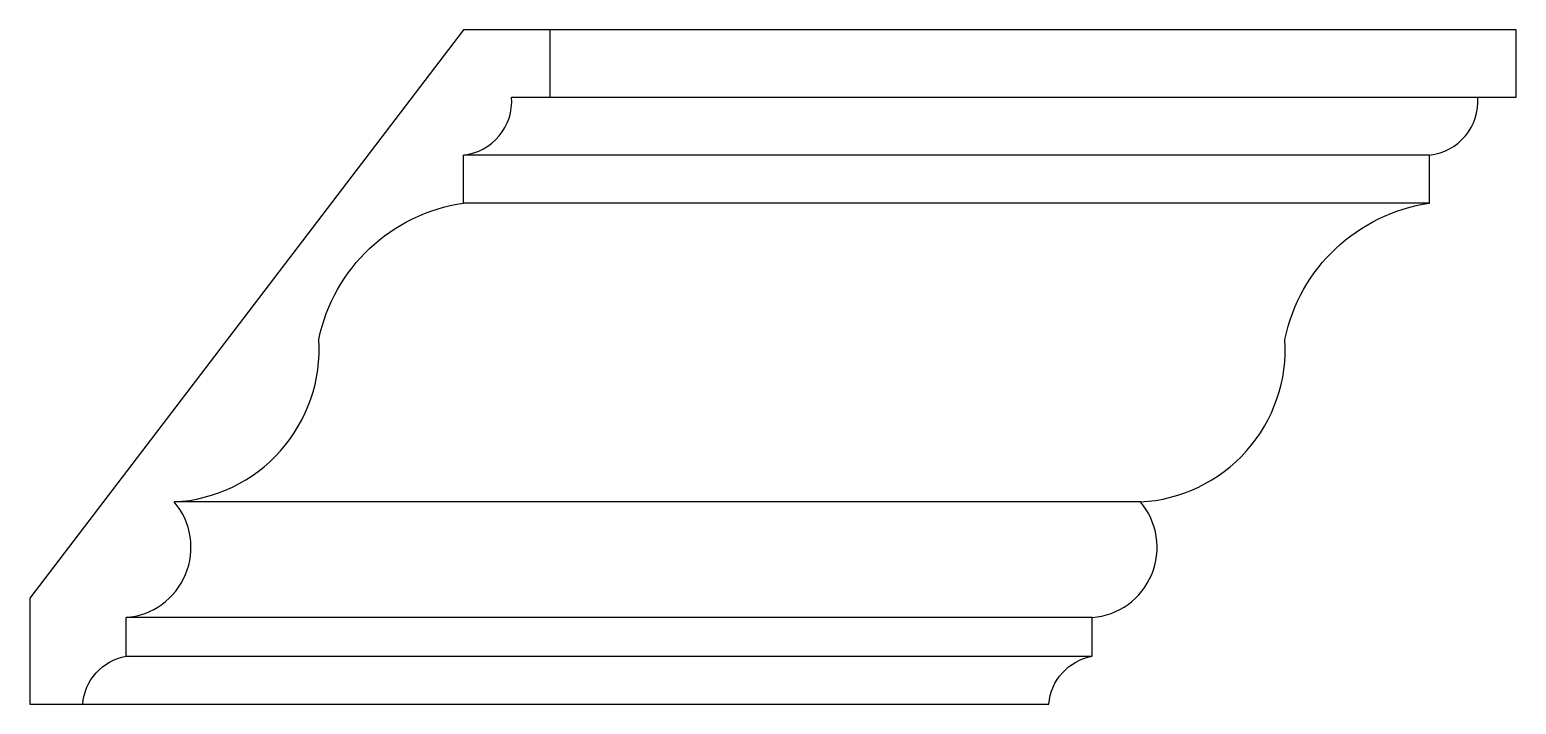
# Model space of a CAD drawing. Extents: x 10 to 319, y 786 to 926.
import ezdxf

# ---------------------------------------------------------------- set-up
doc = ezdxf.new("R2010")
doc.units = 0
doc.header["$LTSCALE"] = 10
doc.header["$MEASUREMENT"] = 0
doc.layers.add('4', color=4, linetype='CONTINUOUS')
doc.layers.add('7', color=7, linetype='CONTINUOUS')

msp = doc.modelspace()

# ---------------------------------------------------------------- linework, layer by layer
at = {"layer": '4'}
for p, q in [((318.73, 925.77), (118.22, 925.77)), ((21.22, 785.77), (221.73, 785.77))]:
    msp.add_line(p, q, dxfattribs=at)
msp.add_lwpolyline([(10.22, 807.77), (10.22, 785.77), (21.22, 785.77, -0.340497), (30.22, 795.77), (30.22, 803.77, 0.611772), (40.22, 827.77, 0.417577), (70.22, 861.5, -0.315657), (100.22, 889.77), (100.22, 899.77, 0.406082), (110.22, 911.77), (118.22, 911.77), (118.22, 925.77), (100.22, 925.77)], format="xyb", close=True, dxfattribs=at)
msp.add_lwpolyline([(221.73, 785.77, -0.340497), (230.73, 795.77), (230.73, 803.77, 0.611772), (240.73, 827.77, 0.417577), (270.72, 861.5, -0.315657), (300.73, 889.77), (300.73, 899.77, 0.406082), (310.73, 911.77), (318.73, 911.77), (318.73, 925.77)], format="xyb", dxfattribs=at)
at = {"layer": '7'}
for p, q in [((118.22, 911.77), (310.73, 911.77)), ((300.73, 899.77), (100.22, 899.77)), ((300.73, 889.77), (100.22, 889.77)), ((240.73, 827.77), (40.22, 827.77)), ((230.73, 803.77), (30.22, 803.77)), ((30.22, 795.77), (230.73, 795.77))]:
    msp.add_line(p, q, dxfattribs=at)

doc.saveas('drawing.dxf')
